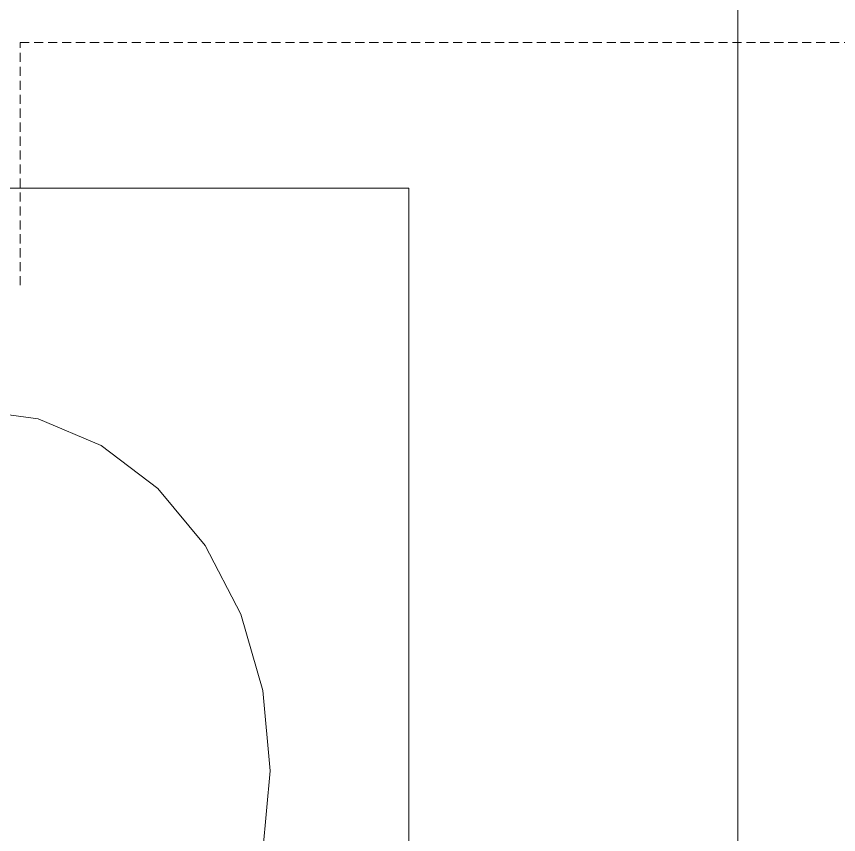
# Model space of a CAD drawing. Header units: inches. Extents: x -4235 to -464, y 9767 to 12463.
# Drawn here: x -2767.17 to -2750.25, y 11923.25 to 11940.1 of the extents above; entities that cross this region are included whole.
import ezdxf

# ---------------------------------------------------------------- set-up
doc = ezdxf.new("R2010")
doc.units = ezdxf.units.IN
doc.header["$MEASUREMENT"] = 0
doc.linetypes.add('Hidden', pattern=[0.28125, 0.1875, -0.09375])
for name, color, linetype, lineweight in [('0-1', 7, 'Continuous', 5), ('0-3', 90, 'Continuous', 20), ('A-FLOR-5', 254, 'Continuous', 13), ('P-SANR-FIXT-1', 7, 'Hidden', 9), ('P-SANR-FIXT-2', 7, 'Continuous', 9)]:
    doc.layers.add(name, color=color, linetype=linetype, lineweight=lineweight)

# ---------------------------------------------------------------- blocks, each defined once
blk = doc.blocks.new('Plbg-Sink Wall Mounted-UH - Sink-403447-BACKGROUND - BASEMENT')
at = {"layer": 'P-SANR-FIXT-1'}
for p, q in [((10, -10), (15, -10)), ((15, -10), (15, -58))]:
    blk.add_line(p, q, dxfattribs=at)
at = {"layer": 'P-SANR-FIXT-2'}
for p, q in [((12, -18), (12, -0.75)), ((-12, -18), (12, -18))]:
    blk.add_line(p, q, dxfattribs=at)
at = {"layer": 'P-SANR-FIXT-2', "flags": 128}
blk.add_lwpolyline([(7.437, -9), (7.25, -10.369), (6.701, -11.668), (5.815, -12.835), (4.638, -13.808), (3.228, -14.541), (1.657, -14.996), (0.003, -15.15), (-1.651, -14.996), (-3.222, -14.541), (-4.632, -13.808), (-5.809, -12.835), (-6.695, -11.668), (-7.244, -10.369), (-7.431, -9)], dxfattribs=at)
blk = doc.blocks.new('CTR - 1st Phase - Common Walls_rvt-1-BACKGROUND - BASEMENT')
at = {"layer": '0-3', "rotation": 89.99999999999855}
blk.add_blockref('Plbg-Sink Wall Mounted-UH - Sink-403447-BACKGROUND - BASEMENT', (-2777.099, 11924.564), dxfattribs=at)

msp = doc.modelspace()

# ---------------------------------------------------------------- linework, layer by layer
at = {"layer": 'A-FLOR-5'}
msp.add_line((-2752.324, 11949.352), (-2752.324, 11873.709), dxfattribs=at)

# ---------------------------------------------------------------- block references
at = {"layer": '0-1'}
msp.add_blockref('CTR - 1st Phase - Common Walls_rvt-1-BACKGROUND - BASEMENT', (0, 0), dxfattribs=at)

doc.saveas('drawing.dxf')
